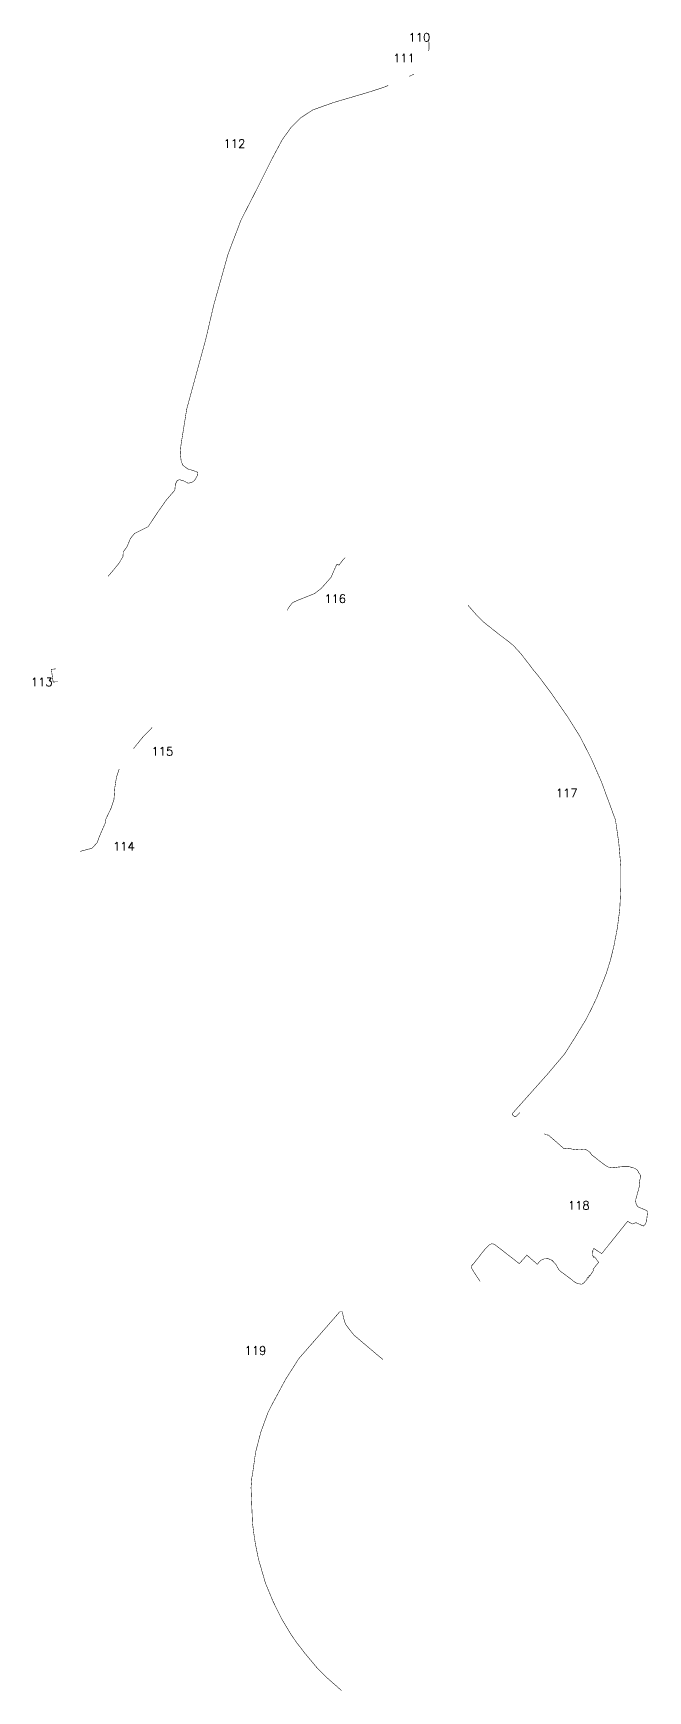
# Model space of a CAD drawing. Header units: metres. Extents: x 254129 to 299963, y 1973748 to 2228052.
# Drawn here: x 267349 to 270996, y 2090570 to 2100402 of the extents above; entities that cross this region are included whole.
import ezdxf

# ---------------------------------------------------------------- set-up
doc = ezdxf.new("R2010")
doc.units = ezdxf.units.M
doc.header["$MEASUREMENT"] = 0
doc.layers.add('ARTIFICIALLY PROTECTED', color=4, linetype='Continuous')
doc.styles.get("Standard").update_dxf_attribs({"font": 'simplex.shx'})

msp = doc.modelspace()

# ---------------------------------------------------------------- linework, layer by layer
at = {"layer": 'ARTIFICIALLY PROTECTED', "const_width": 3, "flags": 128}
for points in [[(269694.1, 2100296.7), (269697.8, 2100306.5), (269697, 2100351.9)], [(269580.6, 2100146), (269607.6, 2100158.4)], [(269456, 2100092.1), (269423.9, 2100079.1), (269328.8, 2100048.9), (269130.8, 2099990.7), (269007.2, 2099946.6), (268933.6, 2099898.1), (268878, 2099841.2), (268826.1, 2099768.9), (268798, 2099716.2), (268758.6, 2099642.1), (268682.6, 2099489.5), (268582.5, 2099293.9), (268505.7, 2099092.4), (268421, 2098791.1), (268372.1, 2098581.8), (268260, 2098171), (268226.3, 2097959.7), (268222, 2097913.3), (268227.8, 2097861.2), (268238.6, 2097837.8), (268265.6, 2097818), (268311.4, 2097803.6), (268322.5, 2097798.7), (268326.8, 2097793.4), (268324.3, 2097779.1), (268305.8, 2097747.7), (268289.4, 2097736.9), (268268.4, 2097732.9), (268241.5, 2097747.2), (268217, 2097753.7), (268203.8, 2097748.6), (268193, 2097726.6), (268190.1, 2097693.4), (268181.8, 2097682.2), (268138, 2097631.3), (268089, 2097561.6), (268031.7, 2097475.3), (267992.8, 2097455.9), (267949.9, 2097434), (267926.3, 2097404.5), (267906.8, 2097357.8), (267883.8, 2097324.7), (267881.8, 2097296.6), (267860.1, 2097260.4), (267822.8, 2097214.2), (267794.1, 2097180.6)], [(268856.2, 2096978.2), (268863.9, 2096993.4), (268888.1, 2097024.5), (268917.3, 2097037.9), (269019, 2097078.2), (269059, 2097109.5), (269116, 2097174), (269151, 2097252.9), (269164.2, 2097246.7), (269181.3, 2097270.7), (269199.2, 2097291.2)], [(267485.4, 2096631.9), (267457.4, 2096628.7), (267468, 2096553.4), (267494.1, 2096555.4)], [(267944.5, 2096158.3), (267997.5, 2096224.1), (268055.3, 2096283.8)], [(267628.4, 2095549), (267670.1, 2095560.6), (267697.3, 2095566.6), (267731.2, 2095602.9), (267735.9, 2095621.2), (267752.8, 2095662.2), (267776.1, 2095714.5), (267780.6, 2095740.3), (267811.1, 2095804.5), (267828.7, 2095856.5), (267833.8, 2095926.7), (267843.7, 2095989.5), (267858.9, 2096034.3), (267860.5, 2096036.7)], [(270382.4, 2093874.1), (270388.9, 2093868.5), (270406.2, 2093866.3), (270499.4, 2093785.1), (270528.1, 2093788.1), (270548.8, 2093782.6), (270562.5, 2093781.4), (270574.8, 2093779.9), (270586.5, 2093780.8), (270605.2, 2093781.7), (270629.4, 2093779.7), (270652.2, 2093764.8), (270662.7, 2093749.2), (270735.5, 2093692.4), (270760.7, 2093676.6), (270795.2, 2093672.8), (270815.6, 2093676.3), (270845, 2093679), (270865.9, 2093679.3), (270885.1, 2093678.8), (270910.2, 2093672.1), (270928.5, 2093663.6), (270937.2, 2093652.7), (270941.2, 2093643.8), (270947.3, 2093636.7), (270954, 2093622), (270944.8, 2093586.6), (270947.2, 2093568.1), (270924.7, 2093485.9), (270923.7, 2093471.4), (270926, 2093460.1), (270928.7, 2093451.5), (270937.4, 2093440.7), (270968.1, 2093427.7), (270980.6, 2093422.5), (270987.8, 2093418.5), (270994.2, 2093413.2), (270993.2, 2093401.7), (270991.8, 2093388.4), (270988.3, 2093357.5), (270981.3, 2093338.5), (270968.5, 2093326.8), (270925.3, 2093347.1), (270904, 2093339.1), (270875.6, 2093354.7), (270722.2, 2093163.3), (270675.4, 2093193.9), (270666, 2093175), (270670.4, 2093173.2), (270665.1, 2093165), (270666, 2093154.7), (270672.8, 2093147.4), (270670.6, 2093145.3), (270674, 2093141.4), (270678.2, 2093144.4), (270688.2, 2093133.6), (270703.5, 2093111.5), (270670.4, 2093069.8), (270673.9, 2093065.4), (270653.5, 2093033.3), (270649.9, 2093035.2), (270645.6, 2093029.2), (270648.3, 2093026.9), (270641.5, 2093019), (270638.7, 2093021.3), (270633.4, 2093014.5), (270635.4, 2093011.6), (270616.7, 2092990.1), (270604.1, 2092981.8), (270583, 2092984.7), (270568.5, 2092990.3), (270554, 2093000.6), (270526.4, 2093022.5), (270475.4, 2093059.7), (270465.5, 2093071.7), (270449.4, 2093100.7), (270427, 2093123.9), (270404.7, 2093133.2), (270381.2, 2093132.6), (270360.6, 2093123.8), (270339.6, 2093100.4), (270278.3, 2093154.4), (270233.4, 2093104.2), (270225.3, 2093110.4), (270084.7, 2093219.4), (270077, 2093220.8), (270069.4, 2093222.2), (270063.4, 2093219), (270056.3, 2093215.3), (270046.9, 2093207.6), (270031.2, 2093191.7), (269960, 2093101.3), (269952.2, 2093093.5), (269949.3, 2093085.4), (269951.9, 2093073.7), (269985, 2093021.8), (270001.3, 2092998.8)], [(269424, 2092535.7), (269388.6, 2092564.7), (269251.2, 2092681.1), (269202, 2092744.6), (269191.4, 2092779.9), (269183.1, 2092818.5), (269167.8, 2092818), (269005.4, 2092632.1), (268925.8, 2092541.3), (268847.8, 2092419.2), (268762, 2092260.2), (268742.3, 2092220.8), (268699.7, 2092104.1), (268668.8, 2091984.5), (268650.8, 2091855.8), (268646.4, 2091834.3), (268641.9, 2091775.8), (268650.4, 2091565.4), (268658.3, 2091503.6), (268668, 2091440.2), (268686.2, 2091351), (268727.4, 2091209.1), (268755.9, 2091140.3), (268772.3, 2091100.6), (268823, 2090998), (268849.9, 2090953), (268876.8, 2090908), (268910.6, 2090858.7), (268961.3, 2090792.9), (269030.4, 2090710.2), (269037.3, 2090703.1), (269082.6, 2090656.3), (269179.1, 2090571.5)]]:
    msp.add_lwpolyline(points, dxfattribs=at)
at = {"layer": 'ARTIFICIALLY PROTECTED', "flags": 128}
msp.add_lwpolyline([(269928.3, 2097009.8, 3, 3, 0), (269974, 2096957.2, 3, 3, 0), (270024.3, 2096906.8, 3, 3, 0), (270111.1, 2096838, 3, 3, 0), (270167, 2096796, 3, 3, 0), (270198.1, 2096770.3, 3, 3, 0), (270245.5, 2096718.4, 3, 3, 0), (270282, 2096670.5, 3, 3, 0), (270317, 2096624.8, 3, 3, 0), (270348.8, 2096586.7, 3, 3, 0), (270417.4, 2096495.2, 3, 3, 0), (270522.3, 2096343.6, 3, 3, 0), (270593.3, 2096230.2, 3, 3, 0), (270659.4, 2096100.8, 3, 3, 0), (270720.8, 2095960.8, 3, 3, 0), (270777, 2095808.2, 3, 3, 0), (270804, 2095734.7, 3, 3, 0), (270823.4, 2095599.7, 3, 3, 0), (270835.1, 2095464.8, 3, 3, 0), (270835.3, 2095334.3, 3, 3, 0), (270829.3, 2095205.7, 3, 3, 0), (270814.7, 2095093.6, 3, 3, 0), (270793.5, 2094983.4, 3, 3, 0), (270773.6, 2094903, 3, 3, 0), (270748.7, 2094823.5, 3, 3, 0), (270692.6, 2094681.8, 3, 3, 0), (270662.1, 2094617.3, 3, 3, 0), (270628.7, 2094551.9, 3, 3, 0), (270561.3, 2094441.3, 3, 3, 0), (270502.8, 2094348.7, 3, 3, 0), (270398.1, 2094225, 3, 3, 0), (270193.2, 2093995.5, 3, 3, 0), (270193.7, 2093988.9, 3, 3, 0), (270195.3, 2093983.4, 3, 3, 0), (270203.6, 2093977.5, 3, 3, 0), (270214, 2093977.8, 3, 3, 0), (270237.2, 2094000.9, 0, 0, 0)], format="xyseb", dxfattribs=at)

# ---------------------------------------------------------------- texts
at = {"char_height": 50, "attachment_point": 1}
for s, heights, insert in [('110', [0], (269575.8, 2100402.3)), ('111', [0], (269484.8, 2100279.7)), ('112', [0], (268478.9, 2099772.3)), ('116', [0], (269077, 2097072.4)), ('113', [0], (267336.5, 2096578.9)), ('115', [0], (268051.7, 2096167.5)), ('117', [0], (270450.3, 2095920.7)), ('114', [0], (267823.8, 2095604.3)), ('118', [0], (270521.7, 2093474.1)), ('119', [74.2], (268604.1, 2092613.5))]:
    msp.add_mtext_dynamic_manual_height_columns(s, width=84.374, gutter_width=1, heights=heights, dxfattribs=dict(at, insert=insert))

doc.saveas('drawing.dxf')
